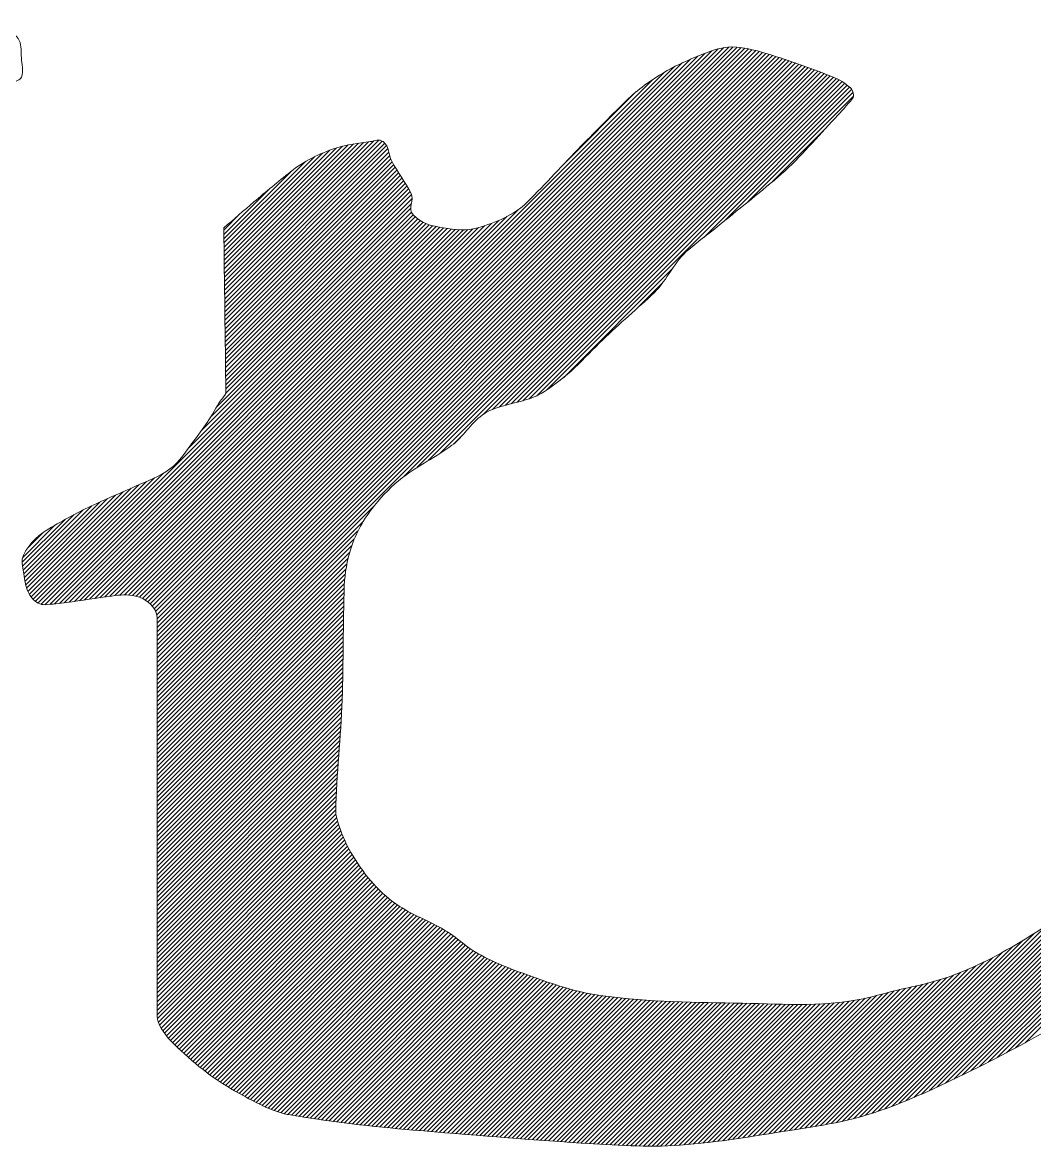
# Model space of a CAD drawing. Header units: inches. Extents: x 35 to 2894, y 23 to 617.
# Drawn here: x 1872.55 to 1874.63, y 129.679 to 131.991 of the extents above; entities that cross this region are included whole.
import ezdxf

# ---------------------------------------------------------------- set-up
doc = ezdxf.new("R2010")
doc.units = ezdxf.units.IN
doc.header["$MEASUREMENT"] = 0
doc.layers.add('ONDOCS', color=7, linetype='Continuous', lineweight=0)

msp = doc.modelspace()

# ---------------------------------------------------------------- linework, layer by layer
at = {"layer": 'ONDOCS', "color": 7, "linetype": 'Continuous', "lineweight": 0, "ltscale": 100}
for p, q in [((1872.8202, 130.786), (1873.9665, 131.9323)), ((1872.8233, 130.7803), (1873.9794, 131.9364)), ((1872.8255, 130.7735), (1873.991, 131.939)), ((1872.8261, 130.7562), (1874.0104, 131.9405)), ((1872.8261, 130.7652), (1874.0012, 131.9403)), ((1872.8261, 130.7473), (1874.0189, 131.94)), ((1872.8261, 130.7383), (1874.0269, 131.9392)), ((1872.8261, 130.7294), (1874.0347, 131.938)), ((1872.8261, 130.7205), (1874.0422, 131.9365)), ((1872.8261, 130.7115), (1874.0495, 131.9349)), ((1872.8261, 130.7026), (1874.0567, 131.9331)), ((1872.8261, 130.6936), (1874.0637, 131.9312)), ((1872.8261, 130.6847), (1874.0706, 131.9292)), ((1872.8018, 130.8035), (1873.9066, 131.9082)), ((1872.8071, 130.7998), (1873.9224, 131.9151)), ((1872.812, 130.7957), (1873.9375, 131.9213)), ((1872.8163, 130.7911), (1873.9523, 131.9271)), ((1872.8261, 130.6757), (1874.0775, 131.9272)), ((1872.8261, 130.6668), (1874.0844, 131.9251)), ((1872.8261, 130.6579), (1874.0912, 131.923)), ((1872.8261, 130.6489), (1874.0981, 131.9209)), ((1872.8261, 130.64), (1874.1049, 131.9187)), ((1872.8261, 130.631), (1874.1117, 131.9166)), ((1872.8261, 130.6221), (1874.1184, 131.9144)), ((1872.8261, 130.6132), (1874.1251, 131.9122)), ((1872.8261, 130.6042), (1874.1318, 131.9099)), ((1872.8261, 130.5953), (1874.1385, 131.9076)), ((1872.79, 130.8095), (1873.8683, 131.8878)), ((1872.7961, 130.8067), (1873.8891, 131.8997)), ((1872.8261, 130.5863), (1874.1451, 131.9053)), ((1872.8261, 130.5774), (1874.1517, 131.903)), ((1872.8261, 130.5685), (1874.1583, 131.9006)), ((1872.8261, 130.5595), (1874.1648, 131.8982)), ((1873.332, 131.0564), (1874.1714, 131.8958)), ((1873.361, 131.0765), (1874.1779, 131.8934)), ((1873.3838, 131.0903), (1874.1844, 131.8909)), ((1873.4065, 131.1041), (1874.1908, 131.8884)), ((1873.4965, 131.1851), (1874.1972, 131.8859)), ((1873.5154, 131.1952), (1874.2037, 131.8834)), ((1872.7832, 130.8116), (1873.8443, 131.8728)), ((1873.5295, 131.2003), (1874.21, 131.8808)), ((1873.5422, 131.2041), (1874.2164, 131.8783)), ((1873.5543, 131.2072), (1874.2226, 131.8756)), ((1873.5662, 131.2102), (1874.2286, 131.8726)), ((1873.5784, 131.2134), (1874.2343, 131.8693)), ((1873.5912, 131.2173), (1874.2397, 131.8658)), ((1873.6059, 131.223), (1874.2448, 131.8619)), ((1873.6274, 131.2356), (1874.2496, 131.8578)), ((1873.6577, 131.6951), (1873.8105, 131.8479)), ((1873.9499, 131.5491), (1874.2539, 131.8532)), ((1873.9943, 131.5847), (1874.2569, 131.8472)), ((1874.0405, 131.6219), (1874.2577, 131.8391)), ((1874.0911, 131.6636), (1874.1974, 131.7698)), ((1872.9649, 131.4493), (1873.2608, 131.7453)), ((1872.965, 131.4405), (1873.2719, 131.7474)), ((1872.9651, 131.4317), (1873.2822, 131.7488)), ((1872.9652, 131.4228), (1873.2892, 131.7468)), ((1872.9639, 131.5199), (1873.1662, 131.7221)), ((1872.9641, 131.5111), (1873.181, 131.7281)), ((1872.9642, 131.5023), (1873.1949, 131.733)), ((1872.9643, 131.4935), (1873.2074, 131.7366)), ((1872.9644, 131.4846), (1873.2189, 131.7391)), ((1872.9645, 131.4758), (1873.2297, 131.741)), ((1872.9646, 131.467), (1873.2402, 131.7425)), ((1872.9648, 131.4581), (1873.2505, 131.7439)), ((1872.9653, 131.414), (1873.2941, 131.7428)), ((1872.9654, 131.4052), (1873.2979, 131.7376)), ((1872.9656, 131.3964), (1873.3007, 131.7315)), ((1872.9657, 131.3875), (1873.3027, 131.7245)), ((1872.9637, 131.5376), (1873.1305, 131.7043)), ((1872.9638, 131.5288), (1873.1497, 131.7147)), ((1872.9658, 131.3787), (1873.3044, 131.7173)), ((1872.9659, 131.3699), (1873.3065, 131.7105)), ((1872.966, 131.3611), (1873.3094, 131.7044)), ((1872.9661, 131.3522), (1873.3126, 131.6987)), ((1872.9636, 131.5464), (1873.1029, 131.6857)), ((1872.9662, 131.3434), (1873.3159, 131.6931)), ((1872.9664, 131.3346), (1873.3193, 131.6875)), ((1872.9665, 131.3257), (1873.3227, 131.682)), ((1872.9666, 131.3169), (1873.3261, 131.6765)), ((1872.9667, 131.3081), (1873.3296, 131.671)), ((1872.9668, 131.2993), (1873.333, 131.6655)), ((1872.9669, 131.2904), (1873.3365, 131.66)), ((1872.967, 131.2816), (1873.3399, 131.6544)), ((1872.9635, 131.5552), (1873.0557, 131.6475)), ((1872.9672, 131.2728), (1873.3432, 131.6488)), ((1872.9673, 131.264), (1873.3464, 131.6431)), ((1872.9674, 131.2551), (1873.3494, 131.6371)), ((1872.9675, 131.2463), (1873.3503, 131.6291)), ((1872.7757, 130.8131), (1873.5687, 131.606)), ((1872.9676, 131.2375), (1873.349, 131.6189)), ((1872.9677, 131.2287), (1873.348, 131.6089)), ((1872.5814, 130.7976), (1873.3672, 131.5834)), ((1872.7589, 130.8142), (1873.5285, 131.5838)), ((1872.7677, 130.814), (1873.5455, 131.5918)), ((1872.8908, 131.116), (1873.3619, 131.5871)), ((1872.9158, 131.1499), (1873.357, 131.5911)), ((1872.9355, 131.1786), (1873.3525, 131.5956)), ((1872.9483, 131.2003), (1873.3492, 131.6011)), ((1872.9634, 131.5641), (1872.9965, 131.5972)), ((1872.5878, 130.7951), (1873.373, 131.5803)), ((1872.5959, 130.7943), (1873.3792, 131.5775)), ((1872.6055, 130.7949), (1873.3857, 131.5751)), ((1872.6153, 130.7958), (1873.3927, 131.5731)), ((1872.6253, 130.7968), (1873.4, 131.5715)), ((1872.6355, 130.7981), (1873.4075, 131.57)), ((1872.6458, 130.7994), (1873.4151, 131.5687)), ((1872.6562, 130.8009), (1873.4227, 131.5674)), ((1872.6666, 130.8024), (1873.4306, 131.5663)), ((1872.6771, 130.8039), (1873.4387, 131.5655)), ((1872.6876, 130.8055), (1873.447, 131.5649)), ((1872.6981, 130.807), (1873.4558, 131.5647)), ((1872.7085, 130.8085), (1873.4651, 131.5651)), ((1872.719, 130.81), (1873.4754, 131.5664)), ((1872.7294, 130.8114), (1873.4871, 131.5692)), ((1872.7396, 130.8128), (1873.5, 131.5732)), ((1872.7496, 130.8138), (1873.5137, 131.5779)), ((1873.6614, 131.2607), (1873.886, 131.4852)), ((1873.8109, 131.4013), (1873.8661, 131.4564)), ((1873.4355, 131.1242), (1873.4558, 131.1445)), ((1872.5713, 130.8054), (1872.8206, 131.0547)), ((1872.576, 130.8011), (1872.8392, 131.0643)), ((1872.5606, 130.8216), (1872.7726, 131.0335)), ((1872.5637, 130.8157), (1872.7887, 131.0407)), ((1872.5673, 130.8103), (1872.8044, 131.0475)), ((1872.5534, 130.8501), (1872.7084, 131.0051)), ((1872.5547, 130.8424), (1872.7245, 131.0123)), ((1872.5562, 130.835), (1872.7405, 131.0193)), ((1872.5581, 130.828), (1872.7565, 131.0264)), ((1872.5509, 130.8654), (1872.6744, 130.9889)), ((1872.5522, 130.8578), (1872.6918, 130.9975)), ((1872.8261, 130.5506), (1873.272, 130.9965)), ((1872.5488, 130.8813), (1872.6365, 130.9689)), ((1872.5496, 130.8731), (1872.6559, 130.9794)), ((1872.8261, 130.5416), (1873.2506, 130.9661)), ((1872.55, 130.8914), (1872.6161, 130.9575)), ((1872.5598, 130.9102), (1872.5926, 130.9429)), ((1872.8261, 130.5327), (1873.2391, 130.9457)), ((1872.8261, 130.5237), (1873.2315, 130.9292)), ((1872.8261, 130.5148), (1873.2262, 130.9149)), ((1872.8261, 130.5059), (1873.2223, 130.902)), ((1872.8261, 130.4969), (1873.2191, 130.8899)), ((1872.8261, 130.488), (1873.2165, 130.8784)), ((1872.8261, 130.479), (1873.2145, 130.8674)), ((1874.3975, 129.7883), (1875.4943, 130.8851)), ((1874.4137, 129.7955), (1875.497, 130.8788)), ((1874.4301, 129.803), (1875.4996, 130.8725)), ((1874.4469, 129.8108), (1875.5022, 130.8662)), ((1872.8261, 130.4701), (1873.213, 130.857)), ((1872.8261, 130.4612), (1873.2119, 130.847)), ((1874.4639, 129.8189), (1875.5048, 130.8598)), ((1874.4811, 129.8272), (1875.5074, 130.8535)), ((1874.4987, 129.8359), (1875.5097, 130.8469)), ((1872.8261, 130.4522), (1873.2113, 130.8374)), ((1872.8261, 130.4433), (1873.2109, 130.8281)), ((1874.5166, 129.8448), (1875.5114, 130.8396)), ((1874.5347, 129.854), (1875.5125, 130.8317)), ((1874.5532, 129.8635), (1875.5129, 130.8232)), ((1872.8261, 130.4343), (1873.2106, 130.8189)), ((1872.8261, 130.4254), (1873.2104, 130.8097)), ((1872.8261, 130.4164), (1873.2101, 130.8005)), ((1874.572, 129.8733), (1875.5128, 130.8142)), ((1874.591, 129.8835), (1875.5126, 130.805)), ((1872.8261, 130.4075), (1873.2099, 130.7913)), ((1872.8261, 130.3986), (1873.2098, 130.7822)), ((1872.8261, 130.3896), (1873.2096, 130.7731)), ((1874.6104, 129.8939), (1875.5124, 130.7959)), ((1872.8261, 130.3807), (1873.2094, 130.764)), ((1872.8261, 130.3717), (1873.2093, 130.7549)), ((1872.8261, 130.3628), (1873.2092, 130.7459)), ((1872.8261, 130.3539), (1873.2091, 130.7368)), ((1872.8261, 130.3449), (1873.209, 130.7278)), ((1872.8261, 130.336), (1873.2089, 130.7187)), ((1872.8261, 130.327), (1873.2088, 130.7097)), ((1872.8261, 130.3181), (1873.2087, 130.7007)), ((1872.8261, 130.3092), (1873.2086, 130.6916)), ((1872.8261, 130.3002), (1873.2085, 130.6826)), ((1872.8261, 130.2913), (1873.2084, 130.6735)), ((1872.8261, 130.2823), (1873.2082, 130.6644)), ((1872.8261, 130.2734), (1873.2081, 130.6553)), ((1872.8261, 130.2644), (1873.2079, 130.6462)), ((1872.8261, 130.2555), (1873.2077, 130.6371)), ((1872.8261, 130.2466), (1873.2075, 130.628)), ((1872.8261, 130.2376), (1873.2073, 130.6188)), ((1872.8261, 130.2287), (1873.207, 130.6096)), ((1872.8261, 130.2197), (1873.2067, 130.6004)), ((1872.8261, 130.2108), (1873.2064, 130.5911)), ((1872.8261, 130.2019), (1873.206, 130.5817)), ((1872.8261, 130.1929), (1873.2055, 130.5723)), ((1872.8261, 130.184), (1873.205, 130.5629)), ((1872.8261, 130.175), (1873.2045, 130.5534)), ((1872.8261, 130.1661), (1873.2039, 130.5438)), ((1872.8261, 130.1572), (1873.2032, 130.5342)), ((1872.8261, 130.1482), (1873.2025, 130.5246)), ((1872.8261, 130.1393), (1873.2018, 130.515)), ((1872.8261, 130.1303), (1873.2011, 130.5053)), ((1872.8261, 130.1214), (1873.2004, 130.4957)), ((1872.8261, 130.1124), (1873.1997, 130.486)), ((1872.8261, 130.1035), (1873.199, 130.4764)), ((1872.8261, 130.0946), (1873.1983, 130.4667)), ((1872.8261, 130.0856), (1873.1976, 130.4571)), ((1872.8261, 130.0767), (1873.197, 130.4475)), ((1872.8261, 130.0677), (1873.1963, 130.438)), ((1872.8261, 130.0588), (1873.1958, 130.4284)), ((1872.8261, 130.0499), (1873.1952, 130.419)), ((1872.8261, 130.0409), (1873.1948, 130.4096)), ((1872.8261, 130.032), (1873.1943, 130.4002)), ((1872.8261, 130.023), (1873.194, 130.3909)), ((1872.8261, 130.0141), (1873.1937, 130.3817)), ((1872.8261, 130.0052), (1873.1935, 130.3725)), ((1872.8261, 129.9962), (1873.1938, 130.3639)), ((1872.8261, 129.9873), (1873.1952, 130.3564)), ((1872.8261, 129.9783), (1873.1972, 130.3494)), ((1872.8261, 129.9694), (1873.1993, 130.3426)), ((1872.8261, 129.9604), (1873.2015, 130.3359)), ((1874.3817, 129.7814), (1874.9469, 130.3466)), ((1872.8262, 129.9515), (1873.2039, 130.3292)), ((1872.8271, 129.9435), (1873.2063, 130.3228)), ((1872.8289, 129.9364), (1873.2089, 130.3164)), ((1874.3663, 129.7749), (1874.9026, 130.3113)), ((1872.8314, 129.93), (1873.2116, 130.3102)), ((1872.8344, 129.9241), (1873.2145, 130.3041)), ((1872.8378, 129.9185), (1873.2174, 130.2981)), ((1872.8415, 129.9133), (1873.2205, 130.2923)), ((1872.8455, 129.9083), (1873.2237, 130.2865)), ((1872.8496, 129.9034), (1873.227, 130.2809)), ((1872.8539, 129.8988), (1873.2304, 130.2753)), ((1872.8583, 129.8942), (1873.2339, 130.2698)), ((1872.8627, 129.8898), (1873.2374, 130.2644)), ((1874.3513, 129.7689), (1874.8657, 130.2833)), ((1872.8673, 129.8854), (1873.2409, 130.259)), ((1872.8718, 129.881), (1873.2446, 130.2537)), ((1872.8764, 129.8766), (1873.2483, 130.2485)), ((1872.881, 129.8723), (1873.2521, 130.2434)), ((1874.3367, 129.7632), (1874.832, 130.2586)), ((1872.8857, 129.868), (1873.256, 130.2383)), ((1872.8904, 129.8638), (1873.2599, 130.2333)), ((1872.8951, 129.8596), (1873.264, 130.2284)), ((1872.8999, 129.8554), (1873.2681, 130.2236)), ((1872.9048, 129.8513), (1873.2723, 130.2189)), ((1874.3225, 129.758), (1874.7998, 130.2353)), ((1872.9096, 129.8473), (1873.2766, 130.2143)), ((1872.9146, 129.8433), (1873.281, 130.2097)), ((1872.9196, 129.8393), (1873.2856, 130.2053)), ((1872.9246, 129.8354), (1873.2902, 130.201)), ((1872.9297, 129.8316), (1873.2949, 130.1967)), ((1874.3088, 129.7532), (1874.7683, 130.2127)), ((1872.9349, 129.8278), (1873.2997, 130.1926)), ((1872.9401, 129.8241), (1873.3046, 130.1886)), ((1872.9453, 129.8204), (1873.3097, 130.1847)), ((1872.9507, 129.8167), (1873.3148, 130.1809)), ((1872.956, 129.8132), (1873.3201, 130.1772)), ((1872.9614, 129.8097), (1873.3255, 130.1737)), ((1874.2954, 129.7488), (1874.7377, 130.1911)), ((1872.9669, 129.8062), (1873.331, 130.1703)), ((1872.9724, 129.8028), (1873.3367, 130.167)), ((1872.978, 129.7994), (1873.3424, 130.1638)), ((1872.9837, 129.7961), (1873.3483, 130.1607)), ((1872.9893, 129.7928), (1873.3542, 130.1577)), ((1872.9951, 129.7896), (1873.3601, 130.1547)), ((1873.0008, 129.7865), (1873.3661, 130.1518)), ((1873.0067, 129.7833), (1873.3722, 130.1488)), ((1874.2699, 129.7411), (1874.6807, 130.152)), ((1874.2824, 129.7448), (1874.7085, 130.1708)), ((1873.0125, 129.7802), (1873.3782, 130.1459)), ((1873.0183, 129.7771), (1873.3842, 130.143)), ((1873.0242, 129.774), (1873.3902, 130.1401)), ((1873.0301, 129.771), (1873.3962, 130.1371)), ((1873.0361, 129.768), (1873.4021, 130.134)), ((1873.0421, 129.7651), (1873.4079, 130.1309)), ((1873.0482, 129.7623), (1873.4136, 130.1277)), ((1874.2576, 129.7378), (1874.6545, 130.1347)), ((1873.0544, 129.7595), (1873.4192, 130.1243)), ((1873.0607, 129.7569), (1873.4247, 130.1209)), ((1873.0672, 129.7545), (1873.43, 130.1173)), ((1873.0738, 129.7521), (1873.4352, 130.1135)), ((1873.0806, 129.75), (1873.4403, 130.1097)), ((1873.0877, 129.7481), (1873.4454, 130.1058)), ((1874.2342, 129.7323), (1874.6064, 130.1045)), ((1874.2458, 129.7349), (1874.6297, 130.1189)), ((1873.0949, 129.7464), (1873.4504, 130.1019)), ((1873.1025, 129.7451), (1873.4554, 130.098)), ((1873.1102, 129.7438), (1873.4605, 130.0941)), ((1873.1179, 129.7425), (1873.4656, 130.0903)), ((1873.1256, 129.7413), (1873.4708, 130.0866)), ((1873.1333, 129.7401), (1873.4762, 130.083)), ((1873.141, 129.7389), (1873.4817, 130.0795)), ((1874.2118, 129.7277), (1874.5635, 130.0795)), ((1874.2229, 129.7299), (1874.5843, 130.0913)), ((1873.1488, 129.7377), (1873.4874, 130.0763)), ((1873.1566, 129.7366), (1873.4932, 130.0732)), ((1873.1644, 129.7354), (1873.4991, 130.0701)), ((1873.1722, 129.7343), (1873.505, 130.0671)), ((1873.1801, 129.7332), (1873.511, 130.0642)), ((1873.188, 129.7322), (1873.5171, 130.0613)), ((1873.1959, 129.7311), (1873.5233, 130.0585)), ((1874.1899, 129.7238), (1874.5262, 130.06)), ((1874.2008, 129.7257), (1874.5442, 130.0691)), ((1873.2038, 129.7301), (1873.5295, 130.0558)), ((1873.2117, 129.7291), (1873.5358, 130.0531)), ((1873.2197, 129.7281), (1873.5421, 130.0505)), ((1873.2276, 129.7271), (1873.5484, 130.0479)), ((1873.2356, 129.7262), (1873.5549, 130.0454)), ((1873.2436, 129.7252), (1873.5613, 130.0429)), ((1873.2517, 129.7243), (1873.5678, 130.0405)), ((1873.2597, 129.7234), (1873.5743, 130.0381)), ((1873.2678, 129.7226), (1873.5809, 130.0357)), ((1873.2758, 129.7217), (1873.5875, 130.0333)), ((1874.1472, 129.7168), (1874.4635, 130.0331)), ((1874.1578, 129.7185), (1874.478, 130.0386)), ((1874.1684, 129.7202), (1874.4932, 130.0449)), ((1874.1791, 129.7219), (1874.5092, 130.052)), ((1873.2839, 129.7209), (1873.594, 130.031)), ((1873.2921, 129.72), (1873.6007, 130.0286)), ((1873.3002, 129.7192), (1873.6073, 130.0263)), ((1873.3083, 129.7184), (1873.6139, 130.024)), ((1873.3165, 129.7177), (1873.6205, 130.0217)), ((1873.3247, 129.7169), (1873.6272, 130.0194)), ((1873.3329, 129.7162), (1873.6338, 130.0171)), ((1873.3411, 129.7154), (1873.6405, 130.0148)), ((1873.3493, 129.7147), (1873.6473, 130.0126)), ((1873.3576, 129.714), (1873.654, 130.0105)), ((1874.0836, 129.7069), (1874.3878, 130.011)), ((1874.0942, 129.7085), (1874.3994, 130.0137)), ((1874.1049, 129.7102), (1874.4113, 130.0167)), ((1874.1155, 129.7119), (1874.4236, 130.02)), ((1874.1261, 129.7136), (1874.4364, 130.0239)), ((1874.1366, 129.7152), (1874.4496, 130.0282)), ((1873.3658, 129.7133), (1873.6609, 130.0084)), ((1873.3741, 129.7126), (1873.6678, 130.0063)), ((1873.3823, 129.7119), (1873.6747, 130.0043)), ((1873.3906, 129.7112), (1873.6817, 130.0024)), ((1873.3988, 129.7105), (1873.6888, 130.0006)), ((1873.4071, 129.7098), (1873.696, 129.9988)), ((1873.4153, 129.7092), (1873.7033, 129.9972)), ((1873.4236, 129.7085), (1873.7108, 129.9957)), ((1873.4318, 129.7078), (1873.7183, 129.9943)), ((1873.4401, 129.7071), (1873.726, 129.993)), ((1873.4483, 129.7064), (1873.7337, 129.9918)), ((1873.4566, 129.7058), (1873.7415, 129.9907)), ((1873.4649, 129.7051), (1873.7494, 129.9896)), ((1873.4731, 129.7044), (1873.7573, 129.9886)), ((1873.4814, 129.7037), (1873.7653, 129.9876)), ((1873.9993, 129.694), (1874.2931, 129.9879)), ((1874.0097, 129.6955), (1874.305, 129.9909)), ((1874.0201, 129.697), (1874.3171, 129.994)), ((1874.0306, 129.6986), (1874.3293, 129.9972)), ((1874.0412, 129.7002), (1874.3413, 130.0003)), ((1874.0518, 129.7018), (1874.3531, 130.0032)), ((1874.0624, 129.7035), (1874.3647, 130.0058)), ((1874.073, 129.7052), (1874.3762, 130.0084)), ((1873.4897, 129.7031), (1873.7733, 129.9867)), ((1873.498, 129.7024), (1873.7813, 129.9858)), ((1873.5063, 129.7018), (1873.7894, 129.9849)), ((1873.5146, 129.7011), (1873.7976, 129.9841)), ((1873.5228, 129.7005), (1873.8058, 129.9834)), ((1873.5311, 129.6998), (1873.814, 129.9827)), ((1873.5394, 129.6992), (1873.8223, 129.982)), ((1873.5477, 129.6985), (1873.8306, 129.9814)), ((1873.556, 129.6979), (1873.839, 129.9809)), ((1873.5644, 129.6973), (1873.8474, 129.9803)), ((1873.5727, 129.6966), (1873.8559, 129.9798)), ((1873.581, 129.696), (1873.8644, 129.9794)), ((1873.5893, 129.6954), (1873.8729, 129.979)), ((1873.5976, 129.6948), (1873.8814, 129.9786)), ((1873.606, 129.6942), (1873.89, 129.9782)), ((1873.6143, 129.6936), (1873.8986, 129.9779)), ((1873.6227, 129.693), (1873.9073, 129.9776)), ((1873.631, 129.6924), (1873.916, 129.9773)), ((1873.6394, 129.6918), (1873.9247, 129.9771)), ((1873.6477, 129.6912), (1873.9334, 129.9769)), ((1873.6561, 129.6906), (1873.9421, 129.9767)), ((1873.6645, 129.6901), (1873.9509, 129.9765)), ((1873.6728, 129.6895), (1873.9597, 129.9763)), ((1873.6812, 129.689), (1873.9684, 129.9762)), ((1873.6896, 129.6884), (1873.9772, 129.976)), ((1873.698, 129.6879), (1873.986, 129.9759)), ((1873.7064, 129.6873), (1873.9949, 129.9758)), ((1873.7148, 129.6868), (1874.0037, 129.9756)), ((1873.7232, 129.6862), (1874.0125, 129.9755)), ((1873.7316, 129.6857), (1874.0213, 129.9754)), ((1873.74, 129.6852), (1874.0301, 129.9752)), ((1873.7485, 129.6847), (1874.0388, 129.975)), ((1873.7569, 129.6842), (1874.0475, 129.9747)), ((1873.7654, 129.6837), (1874.0562, 129.9745)), ((1873.7739, 129.6833), (1874.0648, 129.9742)), ((1873.7825, 129.6829), (1874.0735, 129.974)), ((1873.7911, 129.6826), (1874.0822, 129.9737)), ((1873.7997, 129.6822), (1874.0909, 129.9734)), ((1873.8084, 129.682), (1874.0996, 129.9732)), ((1873.8171, 129.6818), (1874.1083, 129.973)), ((1873.8259, 129.6816), (1874.1171, 129.9728)), ((1873.8347, 129.6815), (1874.1259, 129.9727)), ((1873.8436, 129.6815), (1874.1347, 129.9726)), ((1873.8526, 129.6815), (1874.1436, 129.9725)), ((1873.8617, 129.6817), (1874.1526, 129.9726)), ((1873.8709, 129.6819), (1874.1617, 129.9727)), ((1873.8802, 129.6822), (1874.1708, 129.9729)), ((1873.8896, 129.6827), (1874.18, 129.9732)), ((1873.8991, 129.6833), (1874.1894, 129.9736)), ((1873.9087, 129.684), (1874.1988, 129.9741)), ((1873.9184, 129.6848), (1874.2084, 129.9747)), ((1873.9283, 129.6856), (1874.2182, 129.9756)), ((1873.9382, 129.6866), (1874.2281, 129.9766)), ((1873.9482, 129.6877), (1874.2383, 129.9778)), ((1873.9582, 129.6888), (1874.2486, 129.9792)), ((1873.9684, 129.69), (1874.2593, 129.9809)), ((1873.9786, 129.6913), (1874.2702, 129.9829)), ((1873.9889, 129.6926), (1874.2815, 129.9852))]:
    msp.add_line(p, q, dxfattribs=at)
for points, knots in [([(1872.1755, 131.8608), (1872.1417, 131.8062), (1872.1076, 131.7516), (1872.0738, 131.6972), (1872.0316, 131.6293), (1871.9856, 131.5641), (1871.941, 131.4979), (1871.8948, 131.4295), (1871.8483, 131.361), (1871.7993, 131.2944), (1871.7577, 131.2376), (1871.7117, 131.1846), (1871.6667, 131.1306), (1871.6177, 131.0719), (1871.5678, 131.0145), (1871.5162, 130.9581), (1871.497, 130.9371), (1871.4754, 130.9193), (1871.4542, 130.9005), (1871.4222, 130.8721), (1871.3894, 130.8458), (1871.3506, 130.8264), (1871.3227, 130.8126), (1871.2889, 130.8284), (1871.2595, 130.8208), (1871.2441, 130.8168), (1871.2275, 130.8138), (1871.2151, 130.803), (1871.2007, 130.7904), (1871.1889, 130.7762), (1871.1753, 130.7632), (1871.1581, 130.7468), (1871.1393, 130.734), (1871.1223, 130.7146), (1871.1115, 130.7022), (1871.1111, 130.6854), (1871.1091, 130.6704), (1871.1073, 130.6574), (1871.1043, 130.643), (1871.1135, 130.6306), (1871.1317, 130.606), (1871.1553, 130.5981), (1871.1799, 130.5863), (1871.1989, 130.5771), (1871.2167, 130.5653), (1871.2373, 130.5641), (1871.2505, 130.5633), (1871.2639, 130.5643), (1871.2771, 130.5641), (1871.3155, 130.5633), (1871.354, 130.5583), (1871.3922, 130.5597), (1871.4244, 130.5609), (1871.454, 130.5787), (1871.4852, 130.5863), (1871.5038, 130.5907), (1871.525, 130.5851), (1871.5426, 130.5951), (1871.5806, 130.6164), (1871.596, 130.66), (1871.6269, 130.688), (1871.6513, 130.7106), (1871.6785, 130.7308), (1871.7021, 130.7544), (1871.7301, 130.7824), (1871.7543, 130.8136), (1871.7817, 130.843), (1871.7983, 130.8606), (1871.8165, 130.8789), (1871.8347, 130.8917), (1871.8459, 130.8993), (1871.8668, 130.8863), (1871.8746, 130.8739), (1871.885, 130.8576), (1871.8954, 130.8414), (1871.9056, 130.8252), (1871.9086, 130.7604), (1871.9116, 130.6954), (1871.9144, 130.6306), (1871.9188, 130.5333), (1871.9188, 130.4357), (1871.9144, 130.3385), (1871.9136, 130.3164), (1871.9036, 130.296), (1871.8924, 130.2764), (1871.8686, 130.2354), (1871.8257, 130.2104), (1871.8037, 130.1702), (1871.7899, 130.145), (1871.7817, 130.1166), (1871.7683, 130.0906), (1871.7531, 130.0609), (1871.7417, 130.0275), (1871.7153, 130.0065), (1871.6999, 129.9943), (1871.6827, 129.9861), (1871.6667, 129.9755), (1871.6471, 129.9627), (1871.6247, 129.9547), (1871.6091, 129.9357), (1871.5954, 129.9189), (1871.594, 129.8977), (1871.587, 129.8781), (1871.5836, 129.8693), (1871.58, 129.8605), (1871.578, 129.8517), (1871.5748, 129.8367), (1871.5916, 129.8243), (1871.6047, 129.8118), (1871.6257, 129.7916), (1871.6453, 129.7722), (1871.6711, 129.772), (1871.6931, 129.7716), (1871.7153, 129.774), (1871.7375, 129.7764), (1871.7757, 129.7804), (1871.8141, 129.784), (1871.8525, 129.7896), (1871.8878, 129.7948), (1871.9212, 129.806), (1871.9542, 129.8207), (1871.9802, 129.8321), (1872.0054, 129.8453), (1872.025, 129.8649), (1872.0458, 129.8855), (1872.0664, 129.9063), (1872.087, 129.9269), (1872.1076, 129.9475), (1872.1283, 129.9681), (1872.1491, 129.9887), (1872.1705, 130.0103), (1872.1771, 130.0431), (1872.1845, 130.0729), (1872.1883, 130.089), (1872.1917, 130.1052), (1872.1933, 130.1216), (1872.1961, 130.1526), (1872.1985, 130.1836), (1872.1977, 130.2146), (1872.1965, 130.2588), (1872.1903, 130.303), (1872.1889, 130.3473), (1872.1873, 130.4003), (1872.1917, 130.4535), (1872.1889, 130.5065), (1872.1857, 130.5657), (1872.1765, 130.6246), (1872.1711, 130.6836), (1872.1649, 130.7526), (1872.1761, 130.8228), (1872.1623, 130.8917), (1872.1583, 130.9115), (1872.1363, 130.9229), (1872.1269, 130.9403), (1872.1128, 130.9663), (1872.1022, 130.9945), (1872.087, 131.0199), (1872.0642, 131.0581), (1872.0354, 131.0923), (1872.0118, 131.1306), (1872.0048, 131.142), (1871.9996, 131.154), (1871.9942, 131.166), (1871.984, 131.188), (1871.977, 131.215), (1871.9808, 131.2368), (1871.9828, 131.2482), (1872.0026, 131.2524), (1872.0074, 131.2634), (1872.0132, 131.277), (1872.0124, 131.2946), (1872.0206, 131.3076), (1872.0322, 131.3254), (1872.0446, 131.3428), (1872.056, 131.3608), (1872.071, 131.3842), (1872.0858, 131.4079), (1872.1002, 131.4315), (1872.1156, 131.4569), (1872.1254, 131.4853), (1872.1401, 131.5113), (1872.1547, 131.5371), (1872.1707, 131.5625), (1872.1933, 131.5819), (1872.2103, 131.5965), (1872.2291, 131.6081), (1872.2463, 131.6219), (1872.2733, 131.6433), (1872.2987, 131.6672), (1872.3261, 131.6882), (1872.3449, 131.7028), (1872.3683, 131.71), (1872.388, 131.7236), (1872.4166, 131.7434), (1872.4428, 131.7658), (1872.4676, 131.79), (1872.491, 131.8128), (1872.5082, 131.8416), (1872.5296, 131.8652), (1872.5345, 131.8706), (1872.5448, 131.8713), (1872.5473, 131.8785), (1872.5519, 131.8916), (1872.5482, 131.9051), (1872.5473, 131.9184), (1872.5465, 131.9302), (1872.548, 131.9421), (1872.5429, 131.9538), (1872.5374, 131.9663), (1872.5241, 131.9712), (1872.5119, 131.9759), (1872.4943, 131.9826), (1872.477, 131.9874), (1872.4588, 131.9892), (1872.447, 131.9903), (1872.4351, 131.9907), (1872.4234, 131.9892), (1872.3918, 131.9851), (1872.3611, 131.9775), (1872.3305, 131.9671), (1872.307, 131.959), (1872.2827, 131.9519), (1872.2641, 131.9361), (1872.2346, 131.911), (1872.2051, 131.8859), (1872.1756, 131.8608)], [0, 0, 0, 0, 0.019736, 0.019736, 0.019736, 0.044237, 0.044237, 0.044237, 0.069623, 0.069623, 0.069623, 0.091202, 0.091202, 0.091202, 0.114641, 0.114641, 0.114641, 0.123296, 0.123296, 0.123296, 0.136326, 0.136326, 0.136326, 0.145676, 0.145676, 0.145676, 0.150555, 0.150555, 0.150555, 0.156321, 0.156321, 0.156321, 0.163695, 0.163695, 0.163695, 0.168425, 0.168425, 0.168425, 0.172527, 0.172527, 0.172527, 0.180694, 0.180694, 0.180694, 0.187004, 0.187004, 0.187004, 0.191081, 0.191081, 0.191081, 0.202869, 0.202869, 0.202869, 0.212763, 0.212763, 0.212763, 0.218721, 0.218721, 0.218721, 0.231551, 0.231551, 0.231551, 0.241821, 0.241821, 0.241821, 0.254011, 0.254011, 0.254011, 0.261386, 0.261386, 0.261386, 0.265847, 0.265847, 0.265847, 0.271754, 0.271754, 0.271754, 0.283693, 0.283693, 0.283693, 0.301584, 0.301584, 0.301584, 0.305614, 0.305614, 0.305614, 0.314082, 0.314082, 0.314082, 0.319422, 0.319422, 0.319422, 0.325513, 0.325513, 0.325513, 0.329047, 0.329047, 0.329047, 0.333333, 0.333333, 0.333333, 0.340369, 0.340369, 0.340369, 0.343563, 0.343563, 0.343563, 0.349027, 0.349027, 0.349027, 0.357862, 0.357862, 0.357862, 0.365456, 0.365456, 0.365456, 0.378675, 0.378675, 0.378675, 0.390819, 0.390819, 0.390819, 0.400349, 0.400349, 0.400349, 0.410349, 0.410349, 0.410349, 0.42035, 0.42035, 0.42035, 0.430763, 0.430763, 0.430763, 0.43641, 0.43641, 0.43641, 0.447029, 0.447029, 0.447029, 0.462216, 0.462216, 0.462216, 0.480399, 0.480399, 0.480399, 0.500704, 0.500704, 0.500704, 0.524465, 0.524465, 0.524465, 0.531336, 0.531336, 0.531336, 0.5415, 0.5415, 0.5415, 0.556771, 0.556771, 0.556771, 0.561289, 0.561289, 0.561289, 0.569511, 0.569511, 0.569511, 0.573797, 0.573797, 0.573797, 0.57907, 0.57907, 0.57907, 0.586355, 0.586355, 0.586355, 0.595885, 0.595885, 0.595885, 0.60605, 0.60605, 0.60605, 0.616152, 0.616152, 0.616152, 0.623729, 0.623729, 0.623729, 0.635564, 0.635564, 0.635564, 0.643708, 0.643708, 0.643708, 0.655543, 0.655543, 0.655543, 0.666667, 0.666667, 0.666667, 0.681106, 0.681106, 0.681106, 0.707098, 0.707098, 0.707098, 0.730381, 0.730381, 0.730381, 0.755224, 0.755224, 0.755224, 0.790946, 0.790946, 0.790946, 0.814049, 0.814049, 0.814049, 0.876391, 0.876391, 0.876391, 0.924195, 0.924195, 0.924195, 1, 1, 1, 1]), ([(1872.9634, 131.5687), (1872.984, 131.5865), (1873.0046, 131.6041), (1873.0252, 131.6219), (1873.05, 131.6429), (1873.075, 131.6634), (1873.1004, 131.6838), (1873.128, 131.7058), (1873.1594, 131.721), (1873.1935, 131.7326), (1873.2167, 131.7404), (1873.2407, 131.7424), (1873.2643, 131.7458), (1873.2729, 131.747), (1873.2827, 131.752), (1873.2909, 131.7458), (1873.3041, 131.7356), (1873.3017, 131.7186), (1873.3085, 131.706), (1873.3207, 131.6836), (1873.3363, 131.662), (1873.3483, 131.6395), (1873.3553, 131.6267), (1873.3411, 131.6077), (1873.3527, 131.5953), (1873.3703, 131.5765), (1873.3925, 131.5725), (1873.4147, 131.5687), (1873.4382, 131.5647), (1873.4628, 131.5621), (1873.4856, 131.5687), (1873.5226, 131.5795), (1873.56, 131.5945), (1873.5874, 131.6219), (1873.6254, 131.6598), (1873.6606, 131.699), (1873.698, 131.737), (1873.7303, 131.7696), (1873.7623, 131.8022), (1873.7953, 131.8342), (1873.8189, 131.8572), (1873.8465, 131.8748), (1873.8749, 131.8918), (1873.8963, 131.9044), (1873.9179, 131.9135), (1873.9413, 131.9229), (1873.9634, 131.9315), (1873.9854, 131.9405), (1874.0078, 131.9405), (1874.0356, 131.9405), (1874.064, 131.9313), (1874.0918, 131.9229), (1874.1346, 131.9096), (1874.1746, 131.8952), (1874.2158, 131.8786), (1874.2289, 131.8732), (1874.2403, 131.8666), (1874.2513, 131.8564), (1874.2571, 131.8508), (1874.2603, 131.84), (1874.2557, 131.8342), (1874.2445, 131.8208), (1874.2325, 131.8074), (1874.2202, 131.7944), (1874.1834, 131.7558), (1874.1498, 131.7144), (1874.1096, 131.6794), (1874.0692, 131.6441), (1874.0272, 131.6113), (1873.9856, 131.5775), (1873.9638, 131.5597), (1873.9411, 131.5425), (1873.9193, 131.5245), (1873.8901, 131.5003), (1873.8755, 131.4621), (1873.8485, 131.4361), (1873.8139, 131.4027), (1873.7767, 131.3718), (1873.7423, 131.3386), (1873.7227, 131.3198), (1873.7043, 131.3), (1873.6846, 131.281), (1873.6658, 131.2628), (1873.6444, 131.2472), (1873.6228, 131.2324), (1873.585, 131.2066), (1873.5316, 131.21), (1873.4944, 131.1838), (1873.4706, 131.167), (1873.4556, 131.1392), (1873.4323, 131.1217), (1873.4003, 131.0975), (1873.3627, 131.0807), (1873.3307, 131.0553), (1873.3093, 131.0385), (1873.2905, 131.0197), (1873.2731, 130.9979), (1873.2515, 130.9707), (1873.2345, 130.9423), (1873.2245, 130.9093), (1873.2169, 130.8845), (1873.2121, 130.8596), (1873.2111, 130.834), (1873.2083, 130.756), (1873.2093, 130.6776), (1873.2067, 130.5996), (1873.2041, 130.5227), (1873.1947, 130.4461), (1873.1935, 130.3695), (1873.1933, 130.3619), (1873.1957, 130.3547), (1873.1979, 130.3473), (1873.2045, 130.3254), (1873.2127, 130.3052), (1873.2245, 130.2852), (1873.2489, 130.2434), (1873.2781, 130.2066), (1873.3173, 130.1792), (1873.3509, 130.1556), (1873.3899, 130.1432), (1873.4235, 130.1216), (1873.4448, 130.108), (1873.4632, 130.0898), (1873.4856, 130.0774), (1873.5222, 130.0569), (1873.561, 130.0425), (1873.6006, 130.0287), (1873.6414, 130.0143), (1873.6816, 129.9999), (1873.7245, 129.9933), (1873.8203, 129.9781), (1873.9161, 129.9769), (1874.0122, 129.9755), (1874.1006, 129.9743), (1874.1898, 129.9659), (1874.2777, 129.9843), (1874.3019, 129.9895), (1874.3249, 129.9965), (1874.3485, 130.0021), (1874.3677, 130.0067), (1874.3869, 130.0105), (1874.4061, 130.0153), (1874.4683, 130.0307), (1874.5272, 130.0579), (1874.583, 130.0906), (1874.6574, 130.134), (1874.726, 130.1824), (1874.7955, 130.2322), (1874.8675, 130.284), (1874.9379, 130.3352), (1875.0035, 130.3959), (1875.0426, 130.4321), (1875.071, 130.4757), (1875.1008, 130.5199), (1875.1114, 130.5355), (1875.1212, 130.5505), (1875.1274, 130.5685), (1875.144, 130.6168), (1875.149, 130.6654), (1875.1496, 130.7146), (1875.15, 130.7662), (1875.1494, 130.818), (1875.1452, 130.8695), (1875.14, 130.9317), (1875.1264, 130.9931), (1875.123, 131.0553), (1875.1224, 131.0657), (1875.1224, 131.0761), (1875.123, 131.0863), (1875.1304, 131.2016), (1875.14, 131.3166), (1875.1496, 131.4315), (1875.1508, 131.4463), (1875.1536, 131.4611), (1875.154, 131.4759), (1875.1556, 131.5273), (1875.1444, 131.5791), (1875.1408, 131.6307), (1875.1384, 131.6632), (1875.136, 131.6958), (1875.1362, 131.728), (1875.1364, 131.7342), (1875.1396, 131.7398), (1875.1408, 131.7458), (1875.1486, 131.786), (1875.1304, 131.8306), (1875.1496, 131.8696), (1875.1592, 131.8894), (1875.1774, 131.8998), (1875.1938, 131.9139), (1875.2038, 131.9225), (1875.2138, 131.9305), (1875.2248, 131.9361), (1875.2428, 131.9455), (1875.2682, 131.9395), (1875.2867, 131.9273), (1875.2979, 131.9199), (1875.3057, 131.9117), (1875.3133, 131.9006), (1875.3261, 131.882), (1875.3393, 131.8642), (1875.3399, 131.8432), (1875.3409, 131.8078), (1875.3317, 131.7724), (1875.3311, 131.737), (1875.3295, 131.6469), (1875.3257, 131.5569), (1875.3311, 131.4669), (1875.3345, 131.4091), (1875.3439, 131.3518), (1875.3531, 131.2944), (1875.3639, 131.2284), (1875.3725, 131.1622), (1875.3973, 131.0995), (1875.4035, 131.0841), (1875.4129, 131.0705), (1875.4195, 131.0553), (1875.4359, 131.0185), (1875.4521, 130.9817), (1875.4681, 130.9447), (1875.4817, 130.9139), (1875.4951, 130.8843), (1875.5079, 130.8518), (1875.5147, 130.8346), (1875.5125, 130.8164), (1875.5125, 130.7986), (1875.5123, 130.7854), (1875.5119, 130.772), (1875.5079, 130.7588), (1875.4925, 130.7058), (1875.4677, 130.6584), (1875.4327, 130.6172), (1875.3865, 130.5625), (1875.3395, 130.5101), (1875.2913, 130.4579), (1875.2108, 130.3713), (1875.131, 130.2852), (1875.0478, 130.2012), (1874.9857, 130.1386), (1874.9175, 130.0828), (1874.8443, 130.0331), (1874.7699, 129.9827), (1874.6928, 129.9387), (1874.614, 129.8959), (1874.5472, 129.8595), (1874.4801, 129.8255), (1874.4105, 129.794), (1874.3531, 129.7682), (1874.2949, 129.7452), (1874.2335, 129.7322), (1874.1996, 129.7248), (1874.1658, 129.7196), (1874.1316, 129.7144), (1874.055, 129.7026), (1873.9788, 129.6888), (1873.9015, 129.6834), (1873.8339, 129.6786), (1873.7657, 129.6836), (1873.698, 129.6878), (1873.5828, 129.6952), (1873.4678, 129.7046), (1873.3527, 129.7144), (1873.2683, 129.7216), (1873.1845, 129.7312), (1873.1004, 129.7454), (1873.0658, 129.7512), (1873.0348, 129.7682), (1873.0032, 129.7852), (1872.9556, 129.8108), (1872.9152, 129.8397), (1872.8747, 129.8781), (1872.8519, 129.8999), (1872.8261, 129.9235), (1872.8261, 129.9533), (1872.8261, 129.9637), (1872.8261, 129.9741), (1872.8261, 129.9843), (1872.8261, 130.244), (1872.8261, 130.5037), (1872.8261, 130.7632), (1872.8261, 130.7648), (1872.8261, 130.7662), (1872.8261, 130.7676), (1872.8261, 130.7886), (1872.8027, 130.8072), (1872.7819, 130.812), (1872.7657, 130.8156), (1872.7493, 130.8142), (1872.7333, 130.812), (1872.7023, 130.8078), (1872.6713, 130.8028), (1872.6402, 130.7986), (1872.6256, 130.7966), (1872.6106, 130.795), (1872.596, 130.7942), (1872.5862, 130.7936), (1872.5768, 130.7986), (1872.5694, 130.8076), (1872.5553, 130.8244), (1872.555, 130.8423), (1872.5517, 130.8607), (1872.5497, 130.8722), (1872.5464, 130.8849), (1872.5517, 130.8961), (1872.564, 130.9218), (1872.5854, 130.9399), (1872.6093, 130.9536), (1872.64, 130.9712), (1872.6703, 130.9878), (1872.7022, 131.0023), (1872.7287, 131.0143), (1872.7554, 131.0257), (1872.7819, 131.0377), (1872.8059, 131.0486), (1872.8308, 131.0572), (1872.8527, 131.0731), (1872.8735, 131.0882), (1872.8862, 131.1105), (1872.9014, 131.1306), (1872.9108, 131.1432), (1872.9204, 131.1557), (1872.9292, 131.1687), (1872.9394, 131.1837), (1872.9472, 131.2004), (1872.9581, 131.215), (1872.9613, 131.2193), (1872.9645, 131.2237), (1872.9677, 131.228), (1872.9663, 131.3416), (1872.9648, 131.4552), (1872.9633, 131.5687)], [0, 0, 0, 0, 0.006744, 0.006744, 0.006744, 0.014798, 0.014798, 0.014798, 0.023469, 0.023469, 0.023469, 0.029422, 0.029422, 0.029422, 0.031617, 0.031617, 0.031617, 0.035219, 0.035219, 0.035219, 0.041616, 0.041616, 0.041616, 0.045292, 0.045292, 0.045292, 0.050863, 0.050863, 0.050863, 0.056715, 0.056715, 0.056715, 0.066202, 0.066202, 0.066202, 0.079394, 0.079394, 0.079394, 0.090773, 0.090773, 0.090773, 0.098894, 0.098894, 0.098894, 0.104948, 0.104948, 0.104948, 0.110626, 0.110626, 0.110626, 0.117727, 0.117727, 0.117727, 0.128601, 0.128601, 0.128601, 0.132051, 0.132051, 0.132051, 0.133916, 0.133916, 0.133916, 0.13832, 0.13832, 0.13832, 0.151512, 0.151512, 0.151512, 0.164764, 0.164764, 0.164764, 0.17179, 0.17179, 0.17179, 0.181157, 0.181157, 0.181157, 0.193065, 0.193065, 0.193065, 0.199789, 0.199789, 0.199789, 0.2063, 0.2063, 0.2063, 0.217644, 0.217644, 0.217644, 0.224885, 0.224885, 0.224885, 0.234928, 0.234928, 0.234928, 0.241652, 0.241652, 0.241652, 0.25, 0.25, 0.25, 0.254398, 0.254398, 0.254398, 0.267904, 0.267904, 0.267904, 0.281175, 0.281175, 0.281175, 0.282475, 0.282475, 0.282475, 0.286355, 0.286355, 0.286355, 0.294481, 0.294481, 0.294481, 0.301435, 0.301435, 0.301435, 0.305818, 0.305818, 0.305818, 0.313011, 0.313011, 0.313011, 0.320431, 0.320431, 0.320431, 0.337023, 0.337023, 0.337023, 0.352319, 0.352319, 0.352319, 0.356521, 0.356521, 0.356521, 0.35992, 0.35992, 0.35992, 0.370994, 0.370994, 0.370994, 0.385692, 0.385692, 0.385692, 0.400933, 0.400933, 0.400933, 0.410005, 0.410005, 0.410005, 0.413198, 0.413198, 0.413198, 0.421702, 0.421702, 0.421702, 0.430623, 0.430623, 0.430623, 0.4414, 0.4414, 0.4414, 0.443183, 0.443183, 0.443183, 0.463115, 0.463115, 0.463115, 0.465676, 0.465676, 0.465676, 0.474626, 0.474626, 0.474626, 0.480237, 0.480237, 0.480237, 0.481288, 0.481288, 0.481288, 0.48844, 0.48844, 0.48844, 0.492043, 0.492043, 0.492043, 0.494235, 0.494235, 0.494235, 0.497838, 0.497838, 0.497838, 0.5, 0.5, 0.5, 0.502912, 0.502912, 0.502912, 0.507811, 0.507811, 0.507811, 0.520219, 0.520219, 0.520219, 0.528217, 0.528217, 0.528217, 0.537395, 0.537395, 0.537395, 0.539669, 0.539669, 0.539669, 0.545225, 0.545225, 0.545225, 0.549873, 0.549873, 0.549873, 0.552322, 0.552322, 0.552322, 0.554164, 0.554164, 0.554164, 0.561535, 0.561535, 0.561535, 0.571332, 0.571332, 0.571332, 0.587591, 0.587591, 0.587591, 0.599727, 0.599727, 0.599727, 0.612042, 0.612042, 0.612042, 0.622503, 0.622503, 0.622503, 0.631123, 0.631123, 0.631123, 0.635872, 0.635872, 0.635872, 0.646545, 0.646545, 0.646545, 0.655904, 0.655904, 0.655904, 0.671816, 0.671816, 0.671816, 0.683498, 0.683498, 0.683498, 0.688333, 0.688333, 0.688333, 0.695616, 0.695616, 0.695616, 0.699735, 0.699735, 0.699735, 0.701159, 0.701159, 0.701159, 0.736959, 0.736959, 0.736959, 0.737162, 0.737162, 0.737162, 0.740039, 0.740039, 0.740039, 0.742276, 0.742276, 0.742276, 0.746591, 0.746591, 0.746591, 0.748635, 0.748635, 0.748635, 0.75, 0.75, 0.75, 0.750994, 0.750994, 0.750994, 0.751622, 0.751622, 0.751622, 0.753067, 0.753067, 0.753067, 0.75493, 0.75493, 0.75493, 0.756477, 0.756477, 0.756477, 0.757883, 0.757883, 0.757883, 0.759221, 0.759221, 0.759221, 0.760058, 0.760058, 0.760058, 0.761027, 0.761027, 0.761027, 0.761314, 0.761314, 0.761314, 1, 1, 1, 1])]:
    msp.add_open_spline(points, degree=3, knots=knots, dxfattribs=at)

doc.saveas('drawing.dxf')
